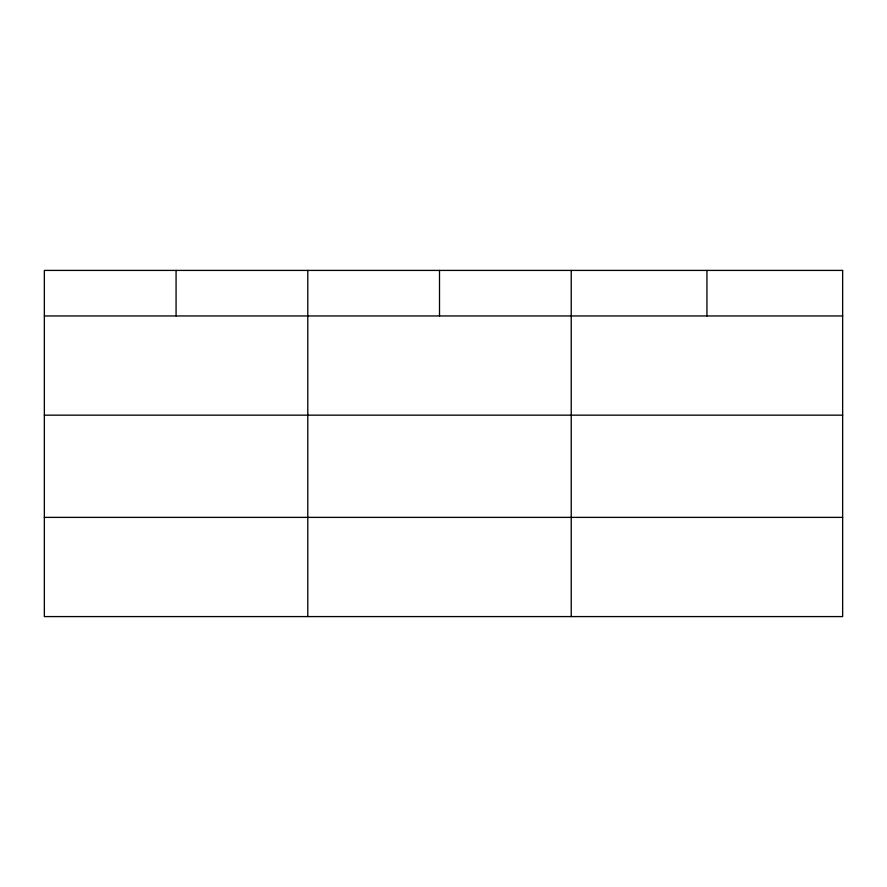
<?xml version="1.0" encoding="UTF-8"?>
<svg xmlns="http://www.w3.org/2000/svg" width="887" height="887" viewBox="0 0 887 887"><rect width="100%" height="100%" fill="white"/><g stroke="black" fill="none" stroke-linecap="round" stroke-linejoin="round"><path stroke-width="1.33" d="M44.35 315.949L842.65 315.949M44.35 415.16L842.65 415.16M44.35 517.376L842.65 517.376M706.939 270.413L706.939 315.949M571.228 270.413L571.228 616.587M439.508 270.413L439.508 315.949M307.789 270.413L307.789 616.587M176.07 270.413L176.07 315.949M842.65 270.413L44.35 270.413L44.35 616.587L842.65 616.587L842.65 270.413"/></g></svg>
